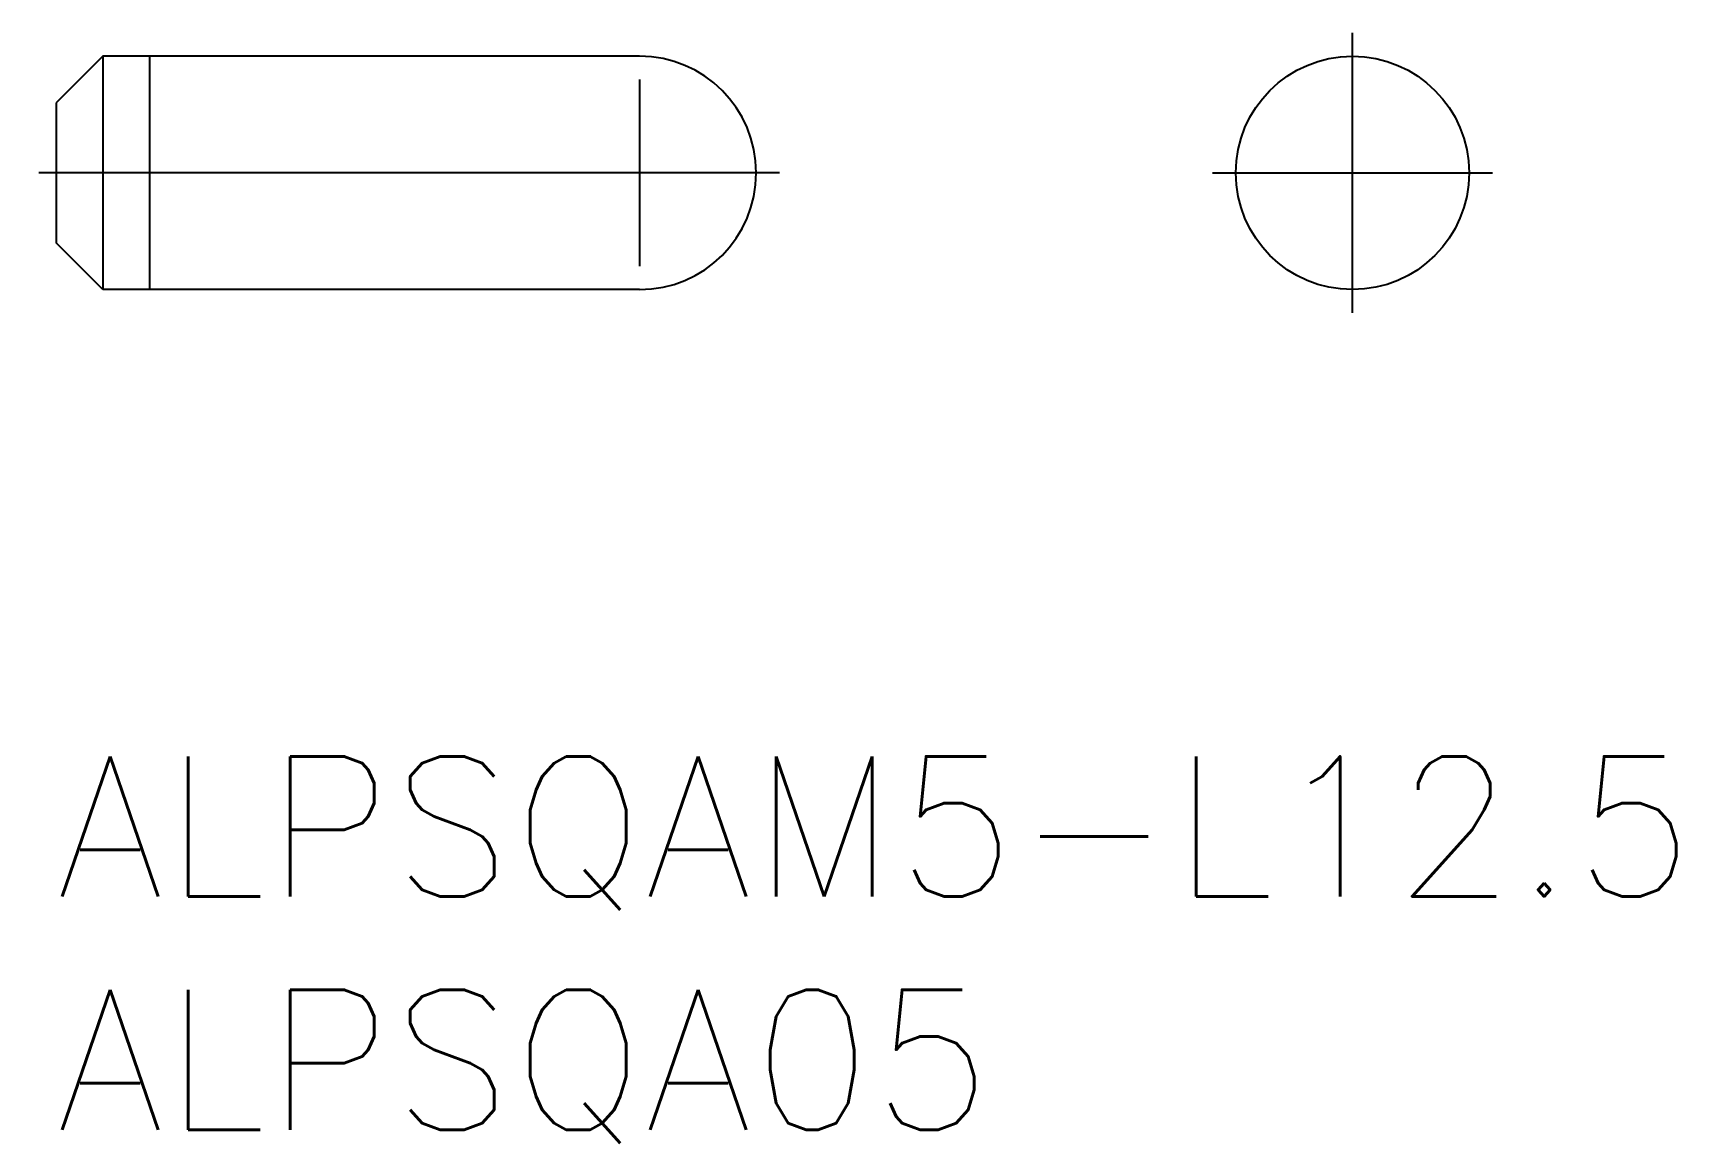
# Model space of a CAD drawing. Extents: x -0.5 to 34.7, y -8.3 to 15.5.
import ezdxf

# ---------------------------------------------------------------- set-up
doc = ezdxf.new("R2010")
doc.units = 0
doc.header["$LTSCALE"] = 0.5
doc.linetypes.add('CENTER', pattern=[50.8, 31.75, -6.35, 6.35, -6.35])
for name, color, linetype in [('MSM_CENTER', 1, 'CENTER'), ('MSM_CONTINUOUS', 7, 'CONTINUOUS'), ('MSM_NARROW', 5, 'CONTINUOUS'), ('MSM_PART_NUMBER', 7, 'CONTINUOUS')]:
    doc.layers.add(name, color=color, linetype=linetype)
doc.styles.get("Standard").update_dxf_attribs({"font": 'txt.shx', "height": 1, "bigfont": 'bigfont.shx'})

# ---------------------------------------------------------------- blocks, each defined once
blk = doc.blocks.new('*U11')
at = {"layer": 'MSM_PART_NUMBER'}
blk.add_text('ALPSQAM5-L12.5', height=3, dxfattribs=at).set_placement((0, -3))
blk = doc.blocks.new('*U12')
at = {"layer": 'MSM_PART_NUMBER'}
blk.add_text('ALPSQA05', height=3, dxfattribs=at).set_placement((0, -8))

msp = doc.modelspace()

# ---------------------------------------------------------------- linework, layer by layer
at = {"layer": 'MSM_CENTER'}
for p, q in [((27.778, 9.5), (27.778, 15.5)), ((15.5, 12.5), (-0.5, 12.5)), ((24.778, 12.5), (30.778, 12.5))]:
    msp.add_line(p, q, dxfattribs=at)
at = {"layer": 'MSM_CONTINUOUS'}
for p, q in [((1, 15), (0, 14)), ((12.5, 15), (1, 15)), ((1, 15), (1, 10)), ((0, 14), (0, 11)), ((1, 10), (0, 11)), ((12.5, 10), (1, 10))]:
    msp.add_line(p, q, dxfattribs=at)
msp.add_circle((27.778, 12.5), 2.5, dxfattribs=at)
msp.add_arc((12.5, 12.5), 2.5, 270, 90, dxfattribs=at)
at = {"layer": 'MSM_NARROW'}
for p, q in [((2, 15), (2, 10)), ((12.5, 14.5), (12.5, 10.5))]:
    msp.add_line(p, q, dxfattribs=at)

# ---------------------------------------------------------------- block references
at = {"layer": 'MSM_CONTINUOUS'}
for name in ['*U11', '*U12']:
    msp.add_blockref(name, (0, 0), dxfattribs=at)

doc.saveas('drawing.dxf')
